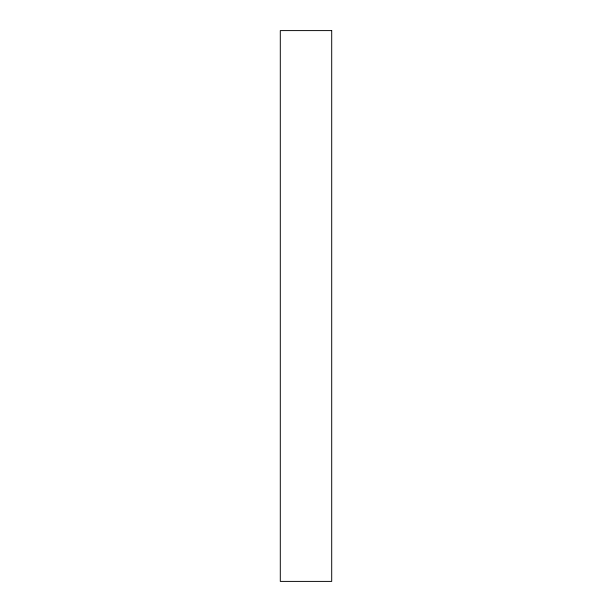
<?xml version="1.0" encoding="UTF-8"?>
<svg xmlns="http://www.w3.org/2000/svg" width="612" height="612" viewBox="0 0 612 612"><rect width="100%" height="100%" fill="white"/><g stroke="black" fill="none" stroke-linecap="round" stroke-linejoin="round"><path stroke-width="0.92" d="M331.704 30.6L280.296 30.6L280.296 581.4L331.704 581.4L331.704 30.6"/></g></svg>
